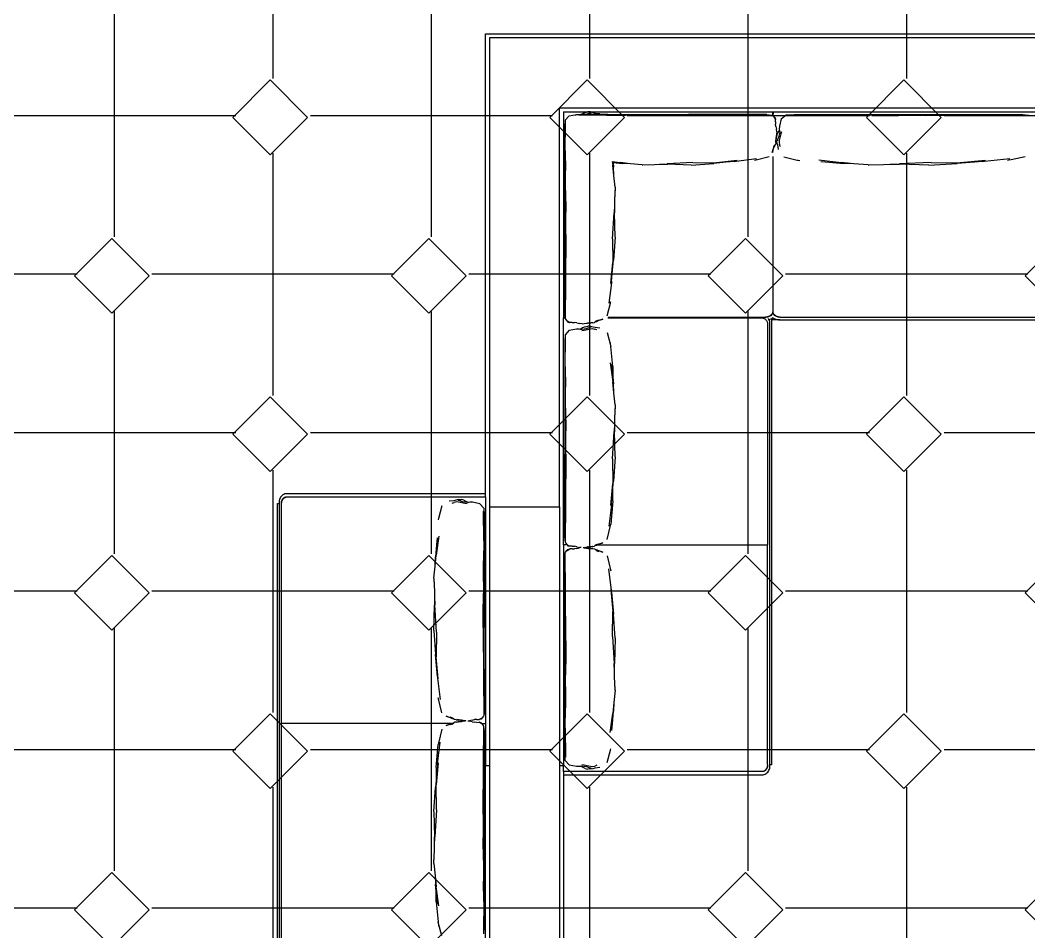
# Model space of a CAD drawing. Header units: millimetres. Extents: x -4865574 to 353735, y -2734656 to 279194.
# Drawn here: x -4831443 to -4827562, y -2671967 to -2668460 of the extents above; entities that cross this region are included whole.
import ezdxf

# ---------------------------------------------------------------- set-up
doc = ezdxf.new("R2010")
doc.units = ezdxf.units.MM
doc.layers.add('+AT9-Hardscape', color=1, linetype='Continuous')
doc.layers.add('+AT9-Hatch', color=8, linetype='Continuous')

# ---------------------------------------------------------------- blocks, each defined once
blk = doc.blocks.new('LOUNG2')
at = {"layer": '+AT9-Hardscape'}
for p, q in [((-150, 1819.4), (4017.5, 1819.4)), ((-150, 50.7), (-150, 1819.4)), ((3997.5, 1804.4), (-135, 1804.4)), ((-135, 1804.4), (-135, 0)), ((135, 1534.3), (3997.5, 1534.3)), ((135, 0), (135, 1534.3)), ((150, 1519.3), (244.3, 1519.3)), ((150, 1519.3), (150, 728.9)), ((234, 1517.1), (223.5, 1512.4)), ((234, 1517.1), (244.3, 1519.3)), ((239, 1510.6), (249, 1513.8)), ((254.6, 1518.9), (244.3, 1519.3)), ((244.3, 1519.3), (953.5, 1519.3)), ((249, 1513.8), (257, 1516.2)), ((254.6, 1518.9), (264.7, 1516.9)), ((264.7, 1516.9), (271.9, 1515)), ((271.9, 1515), (289.5, 1512.6)), ((953.9, 1518.3), (953.5, 1519.3)), ((953.5, 1519.3), (954.4, 1519.3)), ((953.9, 1518.3), (954.7, 1515.4)), ((954.4, 1519.3), (954.8, 1518.1)), ((954.4, 1519.3), (956.8, 1519.3)), ((954.7, 1515.4), (955, 1512.4)), ((954.8, 1518.1), (955, 1515.5)), ((955, 1515.5), (955, 1512.4)), ((956.2, 1515.5), (956.5, 1518.1)), ((956.2, 1512.4), (956.2, 1515.5)), ((956.5, 1515.4), (956.2, 1512.4)), ((956.5, 1518.1), (956.8, 1519.3)), ((956.5, 1515.4), (957.3, 1518.3)), ((956.8, 1519.3), (957.8, 1519.3)), ((957.3, 1518.3), (957.8, 1519.3)), ((957.8, 1519.3), (1975.6, 1519.3)), ((156.4, 1487.4), (154.6, 1462.3)), ((171.4, 1503.8), (156.4, 1487.4)), ((157.1, 1368.9), (157.5, 1476.2)), ((171.4, 1503.8), (200.2, 1509.1)), ((195, 1504.8), (198, 1507.6)), ((198, 1507.6), (213.6, 1508.7)), ((200.2, 1509.1), (210.6, 1509.2)), ((314.9, 1506.9), (209.1, 1506.5)), ((210.6, 1509.2), (213.6, 1508.7)), ((213.6, 1508.7), (216.6, 1509)), ((223.5, 1512.4), (216.6, 1509)), ((216.6, 1509), (222.8, 1509.4)), ((231.4, 1509.4), (222.8, 1509.4)), ((231.4, 1509.4), (239, 1510.6)), ((255.2, 1509.4), (231.4, 1509.4)), ((255.2, 1509.4), (260.6, 1510)), ((265.3, 1509.3), (255.2, 1509.4)), ((260.6, 1510), (265.3, 1509.3)), ((320.7, 1509.2), (265.3, 1509.3)), ((314.9, 1506.9), (388.8, 1506.6)), ((320.7, 1509.2), (631.5, 1508.8)), ((464.5, 1505.9), (388.8, 1506.6)), ((464.5, 1505.9), (546.6, 1505.5)), ((631.5, 1505.4), (546.6, 1505.5)), ((933, 1509.5), (631.5, 1508.8)), ((631.5, 1505.4), (812, 1506.8)), ((812, 1506.8), (950.6, 1507)), ((933, 1509.5), (950.6, 1507)), ((950.6, 1507), (953.4, 1506.2)), ((953.4, 1506.2), (955, 1504.8)), ((955, 1504.8), (955, 1512.4)), ((955, 1504.8), (955.6, 1504.3)), ((955.6, 1504.3), (956.2, 1503.8)), ((956.2, 1503.8), (956.2, 1512.4)), ((956.2, 1503.8), (959.3, 1501.3)), ((959.3, 1501.3), (959.9, 1500.3)), ((959.9, 1500.3), (963.9, 1496.7)), ((959.9, 1500.3), (965.7, 1490.1)), ((963.9, 1496.7), (965.7, 1490.1)), ((965.3, 1481.1), (965.7, 1490.1)), ((965.3, 1481.1), (965.5, 1472.1)), ((987, 1492.6), (980.7, 1463.8)), ((987, 1492.6), (1007.1, 1507.6)), ((1007.1, 1507.6), (1037.8, 1509.4)), ((1151.8, 1506.9), (1020.8, 1506.5)), ((1037.8, 1509.4), (1543.7, 1508.8)), ((1151.8, 1506.9), (1243.3, 1506.6)), ((1337, 1505.9), (1243.3, 1506.6)), ((1337, 1505.9), (1438.6, 1505.5)), ((1543.8, 1505.4), (1438.6, 1505.5)), ((1543.7, 1508.8), (1917, 1509.5)), ((1543.8, 1505.4), (1767.2, 1506.8)), ((1767.2, 1506.8), (1938.8, 1507)), ((1917, 1509.5), (1938.8, 1507)), ((1938.8, 1507), (1942.2, 1506.2)), ((154.6, 1462.3), (155.2, 1048)), ((967.3, 1462.5), (965.5, 1472.1)), ((967.3, 1462.5), (969.8, 1452.4)), ((970.8, 1442.7), (969.8, 1452.4)), ((970.8, 1442.7), (970, 1433.7)), ((970.9, 1430), (976.6, 1440.5)), ((976.6, 1440.5), (981.2, 1448.1)), ((982.3, 1443.1), (978.8, 1425)), ((980.7, 1463.8), (980.5, 1453.4)), ((980.5, 1453.4), (981.4, 1448.3)), ((981.4, 1448.3), (981.2, 1448.1)), ((981.4, 1448.3), (982.3, 1443.1)), ((988.3, 1443.2), (986.7, 1434.9)), ((967.3, 1418.5), (965.4, 1404.2)), ((966.5, 1401.6), (965.8, 1394.4)), ((966.5, 1401.6), (967.4, 1409.2)), ((970, 1433.7), (967.3, 1418.5)), ((968.5, 1425.9), (967.3, 1418.5)), ((968, 1417.8), (967.4, 1409.2)), ((968, 1417.8), (967.8, 1421.3)), ((970.9, 1430), (968.2, 1419.7)), ((968.7, 1409.4), (968.2, 1419.7)), ((968.7, 1409.4), (971.1, 1399.3)), ((971.1, 1399.3), (973.5, 1392.1)), ((974.8, 1415), (972, 1407)), ((978.8, 1425), (974.8, 1415)), ((980.4, 1409.4), (979.5, 1403.4)), ((979.5, 1403.4), (981.3, 1393.2)), ((986.7, 1434.9), (980.4, 1409.4)), ((157.1, 1368.9), (157.4, 1294)), ((953.5, 1363.2), (955.7, 1370.7)), ((955.7, 1370.7), (953.7, 1362.8)), ((955.7, 1370.7), (958.1, 1378.3)), ((958.9, 1386.2), (956.3, 1378.4)), ((958.1, 1378.3), (961.7, 1386.1)), ((958.9, 1386.2), (963.4, 1391.5)), ((963.4, 1391.5), (961.7, 1386.1)), ((963.4, 1391.5), (965.8, 1394.4)), ((973.5, 1392.1), (976.4, 1374.5)), ((984.9, 1385.3), (981.3, 1393.2)), ((337.6, 1329), (337.6, 1328.8)), ((337.6, 1328.8), (368.3, 1324.3)), ((337.6, 1328.8), (337.7, 1328.1)), ((337.7, 1328.1), (339.7, 1314.8)), ((341, 1324.8), (342.9, 1306.5)), ((341, 1324.8), (376.5, 1321.1)), ((408.4, 1320.1), (368.3, 1324.3)), ((408.4, 1320.1), (376.5, 1321.1)), ((452.8, 1315.4), (408.4, 1320.1)), ((648.1, 1324.9), (549.6, 1319.2)), ((641.7, 1314.6), (729.1, 1321)), ((648.1, 1324.9), (738.3, 1323.7)), ((775, 1325.6), (729.1, 1321)), ((817.7, 1332), (738.3, 1323.7)), ((808.5, 1329), (775, 1325.6)), ((808.5, 1329), (814.8, 1329.5)), ((814.8, 1329.5), (892.9, 1340)), ((890.2, 1333), (885.4, 1332.2)), ((890.9, 1333.2), (890.2, 1333)), ((941, 1346.4), (890.9, 1333.2)), ((955, 1347), (955, 751.8)), ((956.2, 751.8), (956.2, 1347.8)), ((997.3, 1346.2), (1049.3, 1333.9)), ((1049.3, 1333.9), (1053.1, 1333)), ((1053.1, 1333), (1059.2, 1332)), ((1132.6, 1334.5), (1217.9, 1324.3)), ((1140.8, 1328.4), (1171.7, 1325.8)), ((1171.7, 1325.8), (1228.1, 1321.1)), ((1267.5, 1320.1), (1217.9, 1324.3)), ((1267.5, 1320.1), (1228.1, 1321.1)), ((1322.5, 1315.4), (1267.5, 1320.1)), ((1564.3, 1324.9), (1442.3, 1319.2)), ((1556.3, 1314.6), (1664.5, 1321)), ((1564.3, 1324.9), (1676, 1323.7)), ((1731.2, 1326.4), (1664.5, 1321)), ((1774.3, 1332), (1676, 1323.7)), ((1762.9, 1329), (1731.2, 1326.4)), ((1762.9, 1329), (1770.6, 1329.5)), ((1770.6, 1329.5), (1867.3, 1340)), ((1864.1, 1333), (1859, 1332.3)), ((1872.9, 1334.9), (1864.1, 1333)), ((1926.9, 1346.4), (1872.9, 1334.9)), ((158.1, 1217.3), (157.4, 1294)), ((343.9, 1274.2), (339.7, 1314.8)), ((343.9, 1274.2), (342.9, 1306.5)), ((452.8, 1315.4), (500.8, 1317.3)), ((452.8, 1315.4), (455.4, 1315.1)), ((455.4, 1315.1), (500.8, 1317.3)), ((500.8, 1317.3), (520, 1318.1)), ((520, 1318.1), (549.6, 1319.2)), ((520, 1318.1), (549.8, 1317.9)), ((641.7, 1314.6), (549.8, 1317.9)), ((1322.5, 1315.4), (1381.9, 1317.3)), ((1322.5, 1315.4), (1325.7, 1315.1)), ((1325.7, 1315.1), (1381.9, 1317.3)), ((1381.9, 1317.3), (1405.6, 1318.1)), ((1405.6, 1318.1), (1442.3, 1319.2)), ((1405.6, 1318.1), (1442.6, 1317.9)), ((1556.3, 1314.6), (1442.6, 1317.9)), ((348.6, 1229.2), (343.9, 1274.2)), ((158.1, 1217.3), (158.5, 1134.1)), ((348.6, 1229.2), (346.7, 1180.5)), ((348.9, 1226.5), (346.7, 1180.5)), ((348.6, 1229.2), (348.9, 1226.5)), ((346.7, 1180.5), (345.9, 1161.1)), ((158.6, 1048), (158.5, 1134.1)), ((339.1, 1031.2), (344.7, 1131.1)), ((345.9, 1161.1), (344.7, 1131.1)), ((345.9, 1161.1), (346.1, 1130.8)), ((349.4, 1037.7), (346.1, 1130.8)), ((154.5, 742.4), (155.2, 1048)), ((158.6, 1048), (157.2, 865)), ((339.1, 1031.2), (340.3, 939.7)), ((349.4, 1037.7), (343, 949.1)), ((332, 859.2), (340.3, 939.7)), ((337.9, 898.2), (343, 949.1)), ((335, 868.6), (337.9, 898.2)), ((157.2, 865), (157, 724.5)), ((334.5, 862.2), (324, 783.1)), ((335, 868.6), (334.5, 862.2)), ((317.6, 734.3), (330.5, 784)), ((330.5, 784), (331, 785.7)), ((331, 785.7), (331.8, 790.4)), ((154.5, 742.4), (156.4, 728.9)), ((948.4, 737.9), (946.4, 736.2)), ((950.7, 740.4), (948.4, 737.9)), ((951.4, 738.9), (949.4, 736.7)), ((952.6, 743.1), (950.7, 740.4)), ((953, 741.2), (951.4, 738.9)), ((953.9, 745.9), (952.6, 743.1)), ((954.1, 743.6), (953, 741.2)), ((954.7, 748.8), (953.9, 745.9)), ((954.8, 746.2), (954.1, 743.6)), ((955, 751.8), (954.7, 748.8)), ((955, 748.8), (954.8, 746.2)), ((955, 751.8), (955, 748.8)), ((956.5, 748.8), (956.2, 751.8)), ((956.2, 748.8), (956.2, 751.8)), ((956.5, 746.2), (956.2, 748.8)), ((957.3, 745.9), (956.5, 748.8)), ((957.2, 743.6), (956.5, 746.2)), ((958.3, 741.2), (957.2, 743.6)), ((958.7, 743.1), (957.3, 745.9)), ((959.9, 738.9), (958.3, 741.2)), ((960.5, 740.4), (958.7, 743.1)), ((961.8, 736.7), (959.9, 738.9)), ((962.9, 737.9), (960.5, 740.4)), ((965.2, 736), (962.9, 737.9)), ((150, 728.9), (156.4, 728.9)), ((150, 728.9), (150, 726.5)), ((150, 726.5), (156.7, 726.5)), ((150, -146.1), (150, 726.5)), ((156.4, 728.9), (156.7, 726.5)), ((156.7, 726.5), (157, 724.5)), ((157, 724.5), (157.8, 721.7)), ((157.8, 721.7), (162.7, 715.7)), ((162.7, 715.7), (163.7, 715.1)), ((163.7, 715.1), (167.3, 711)), ((163.7, 715.1), (173.9, 709.2)), ((167.3, 711), (173.9, 709.2)), ((182.9, 709.7), (173.9, 709.2)), ((182.9, 709.7), (191.9, 709.4)), ((201.5, 707.6), (191.9, 709.4)), ((201.5, 707.6), (211.6, 705.1)), ((221.3, 704), (211.6, 705.1)), ((221.3, 704), (230.2, 704.9)), ((230.2, 704.9), (242.7, 707)), ((238.1, 706.3), (245.5, 707.6)), ((242.7, 707), (245.5, 707.6)), ((246.2, 706.9), (242.7, 707)), ((245.5, 707.6), (259.8, 709.5)), ((246.2, 706.9), (254.8, 707.5)), ((262.4, 708.4), (254.8, 707.5)), ((262.4, 708.4), (269.6, 709.2)), ((272.5, 711.6), (269.6, 709.2)), ((277.8, 716.2), (272.5, 711.6)), ((272.5, 711.6), (277.8, 713.3)), ((277.8, 716.2), (285.6, 718.8)), ((285.7, 717), (277.8, 713.3)), ((293.3, 719.3), (285.7, 717)), ((300.8, 721.6), (293.3, 719.3)), ((293.3, 719.3), (301.2, 721.4)), ((320.2, 726.5), (915.2, 726.5)), ((923, 728.9), (321.5, 728.9)), ((915.2, 726.5), (917.8, 726.3)), ((917.8, 726.3), (920.4, 725.7)), ((920.4, 725.7), (922.8, 724.7)), ((922.8, 724.7), (925.1, 723.4)), ((923, 728.9), (927.1, 729.1)), ((928, 728.9), (923, 728.9)), ((925.1, 723.4), (927.3, 721.7)), ((931.3, 729.7), (927.1, 729.1)), ((927.3, 721.7), (929.2, 719.7)), ((931.6, 729.1), (928, 728.9)), ((929.2, 719.7), (931, 717.4)), ((931, 717.4), (932.4, 714.9)), ((933.8, 730.3), (931.3, 729.7)), ((934.5, 729.5), (931.6, 729.1)), ((932.4, 714.9), (933.5, 712.2)), ((933.5, 712.2), (934.4, 709.4)), ((935.2, 730.7), (933.8, 730.3)), ((934.5, 729.5), (933.8, 730.3)), ((934.4, 709.4), (934.9, 706.4)), ((935, 729.6), (934.5, 729.5)), ((934.9, 706.4), (935.1, 703.4)), ((938.4, 730.5), (935, 729.6)), ((935.1, 703.4), (935.1, -146.1)), ((939, 732), (935.2, 730.7)), ((941.5, 731.6), (938.4, 730.5)), ((939.4, 722.9), (938.4, 724.7)), ((942.5, 733.6), (939, 732)), ((940.5, 721), (940.1, 721.7)), ((940.4, 720.9), (940.5, 720.9)), ((940.6, 720.9), (940.5, 721)), ((940.6, 720.9), (943.8, 721.7)), ((942.3, 716.9), (940.6, 720.9)), ((944.5, 733), (941.5, 731.6)), ((943.6, 712.5), (942.3, 716.9)), ((945.6, 735.6), (942.5, 733.6)), ((944.3, 708), (943.6, 712.5)), ((943.8, 721.7), (948.6, 723.5)), ((944.6, 703.8), (944.3, 708)), ((947.1, 734.7), (944.5, 733)), ((944.6, -992.6), (944.6, 703.8)), ((946.1, 736), (945.6, 735.6)), ((946.4, 736.2), (946.1, 736)), ((946.4, 736.2), (947.3, 734.9)), ((947.3, 734.9), (947.1, 734.7)), ((949.4, 736.7), (947.3, 734.9)), ((948.6, 723.5), (953.1, 725.7)), ((950, 719.4), (950, -992.6)), ((982.8, 719.4), (950, 719.4)), ((953.1, 725.7), (955.6, 727.3)), ((953.4, 728.9), (954.1, 728.3)), ((954.1, 728.3), (954.7, 727.9)), ((955.4, 727.4), (955.6, 727.3)), ((955.6, 727.3), (955.8, 727.4)), ((955.6, 727.3), (958.2, 725.7)), ((958.2, 725.7), (962.6, 723.5)), ((964.1, 734.7), (961.8, 736.7)), ((962.6, 723.5), (967.5, 721.7)), ((966.8, 733), (964.1, 734.7)), ((965.6, 735.6), (965.2, 736)), ((968.8, 733.6), (965.6, 735.6)), ((969.7, 731.6), (966.8, 733)), ((967.5, 721.7), (972.6, 720.4)), ((972.3, 732), (968.8, 733.6)), ((972.9, 730.5), (969.7, 731.6)), ((976, 730.7), (972.3, 732)), ((972.6, 720.4), (977.8, 719.7)), ((976.2, 729.6), (972.9, 730.5)), ((980, 729.7), (976, 730.7)), ((979.7, 729.1), (976.2, 729.6)), ((977.8, 719.7), (982.8, 719.4)), ((983.2, 728.9), (979.7, 729.1)), ((984.1, 729.1), (980, 729.7)), ((982.8, 719.4), (2003.4, 719.4)), ((988.3, 728.9), (983.2, 728.9)), ((988.3, 728.9), (984.1, 729.1)), ((1975.6, 728.9), (988.3, 728.9)), ((156.4, 661.9), (154.6, 635.6)), ((171.4, 679.1), (156.4, 661.9)), ((171.4, 679.1), (200.2, 684.5)), ((200.2, 684.5), (210.6, 684.6)), ((210.6, 684.6), (215.6, 683.9)), ((215.6, 683.9), (215.9, 684)), ((215.6, 683.9), (220.9, 683.1)), ((223.5, 688), (215.9, 684)), ((220.8, 678), (229.1, 679.4)), ((220.9, 683.1), (239, 686.1)), ((234, 692.9), (223.5, 688)), ((229.1, 679.4), (254.5, 684.7)), ((234, 692.9), (244.3, 695.2)), ((239, 686.1), (249, 689.5)), ((254.6, 694.8), (244.3, 695.2)), ((249, 689.5), (257, 692)), ((254.5, 684.7), (260.6, 685.5)), ((254.6, 694.8), (264.7, 692.7)), ((260.6, 685.5), (270.8, 683.9)), ((264.7, 692.7), (271.9, 690.7)), ((278.7, 680.9), (270.8, 683.9)), ((271.9, 690.7), (289.5, 688.2)), ((317.8, 670.3), (331, 622.5)), ((154.6, 635.6), (155.2, 202.6)), ((157.1, 538), (157.5, 650.2)), ((331, 622.5), (332.1, 616.5)), ((332.1, 616.5), (331.2, 632.8)), ((339.9, 539.5), (332.1, 616.5)), ((329.5, 554.5), (339.7, 481.4)), ((335.6, 547.5), (340.4, 498.2)), ((157.1, 538), (157.4, 459.8)), ((339.9, 539.5), (340.4, 498.2)), ((343.9, 439), (339.7, 481.4)), ((340.4, 498.2), (342.9, 472.7)), ((343.9, 439), (342.9, 472.7)), ((158.1, 379.5), (157.4, 459.8)), ((348.6, 391.9), (343.9, 439)), ((348.6, 391.9), (346.7, 341.1)), ((348.9, 389.2), (346.7, 341.1)), ((348.6, 391.9), (348.9, 389.2)), ((158.1, 379.5), (158.5, 292.6)), ((345.9, 320.8), (344.7, 289.4)), ((346.7, 341.1), (345.9, 320.8)), ((345.9, 320.8), (346.1, 289.1)), ((158.6, 202.5), (158.5, 292.6)), ((339.1, 185), (344.7, 289.4)), ((349.4, 191.8), (346.1, 289.1)), ((154.5, -116.9), (155.2, 202.6)), ((158.6, 202.5), (157.2, 11.3)), ((339.1, 185), (340.3, 89.4)), ((349.4, 191.8), (343, 99.2)), ((332, 5.2), (340.3, 89.4)), ((340.5, 72.9), (343, 99.2)), ((-935.7, 40.4), (-938.3, 36.9)), ((-932.8, 43.4), (-935.7, 40.4)), ((-929.5, 46), (-932.8, 43.4)), ((-925.9, 48), (-929.5, 46)), ((-922.2, 49.5), (-925.9, 48)), ((-918.3, 50.4), (-922.2, 49.5)), ((-914.7, 50.7), (-918.3, 50.4)), ((-150, 50.7), (-914.7, 50.7)), ((-150, 38.6), (-150, 50.7)), ((335, 15), (340.5, 72.9)), ((340, 22.7), (340.5, 72.9)), ((-950, -1699.4), (-950, 12.6)), ((-950, 12.6), (-944.6, 12.6)), ((-944.3, 20.1), (-944.6, 15.9)), ((-944.6, 15.9), (-944.6, 12.6)), ((-944.6, 12.6), (-944.6, -1683.8)), ((-944.6, 12.6), (-944.4, 12.6)), ((-943.6, 24.6), (-944.3, 20.1)), ((-942.3, 29), (-943.6, 24.6)), ((-940.5, 33.1), (-942.3, 29)), ((-938.3, 36.9), (-940.5, 33.1)), ((-935.1, 15.5), (-934.9, 18.5)), ((-935.1, 11.2), (-935.1, 15.5)), ((-935.1, 11.2), (-934.9, 14.7)), ((-935.1, -833.9), (-935.1, 11.2)), ((-934.9, 18.5), (-934.4, 21.5)), ((-934.9, 14.7), (-934.3, 18.3)), ((-934.4, 21.5), (-933.5, 24.3)), ((-934.3, 18.3), (-933.3, 21.7)), ((-933.5, 24.3), (-932.4, 27)), ((-933.3, 21.7), (-932, 24.9)), ((-932.4, 27), (-931, 29.6)), ((-932, 24.9), (-930.3, 27.9)), ((-931, 29.6), (-929.2, 31.8)), ((-930.3, 27.9), (-928.4, 30.6)), ((-929.2, 31.8), (-927.3, 33.8)), ((-928.4, 30.6), (-928, 30.9)), ((-928, 30.9), (-926.1, 32.9)), ((-927.3, 33.8), (-925.1, 35.5)), ((-926.1, 32.9), (-923.6, 34.9)), ((-925.1, 35.5), (-922.8, 36.8)), ((-923.6, 34.9), (-920.9, 36.5)), ((-922.8, 36.8), (-920.4, 37.8)), ((-920.9, 36.5), (-918.1, 37.7)), ((-920.4, 37.8), (-917.8, 38.4)), ((-918.1, 37.7), (-915.1, 38.4)), ((-917.8, 38.4), (-915.2, 38.6)), ((-915.2, 38.6), (-912.2, 38.6)), ((-915.1, 38.4), (-912.2, 38.6)), ((-912.2, 38.6), (-151.6, 38.6)), ((-317.8, 3.5), (-331, -44.4)), ((-271.9, 23.8), (-289.5, 21.3)), ((-278.7, 14.1), (-270.8, 17.1)), ((-264.7, 25.8), (-271.9, 23.8)), ((-260.6, 18.7), (-270.8, 17.1)), ((-254.6, 27.9), (-264.7, 25.8)), ((-254.5, 17.9), (-260.6, 18.7)), ((-249, 22.7), (-257, 25.1)), ((-254.6, 27.9), (-244.3, 28.4)), ((-229.1, 12.5), (-254.5, 17.9)), ((-239, 19.3), (-249, 22.7)), ((-234, 26), (-244.3, 28.4)), ((-220.9, 16.3), (-239, 19.3)), ((-234, 26), (-223.5, 21.1)), ((-220.8, 11.2), (-229.1, 12.5)), ((-223.5, 21.1), (-215.9, 17.2)), ((-215.6, 17), (-220.9, 16.3)), ((-215.6, 17), (-215.9, 17.2)), ((-210.6, 17.8), (-215.6, 17)), ((-200.2, 17.7), (-210.6, 17.8)), ((-171.4, 12.2), (-200.2, 17.7)), ((-171.4, 12.2), (-156.4, -4.9)), ((-150, 38.5), (-151.6, 38.6)), ((-151.6, 38.6), (-150, 38.6)), ((-150, 38.6), (-150, 38.5)), ((-150, 38.5), (-150, -833.9)), ((-135, 0), (135, 0)), ((-135, 0), (-135, -995)), ((157.2, 11.3), (157, -135.6)), ((334.5, 8.4), (324, -74.4)), ((340, 22.7), (331.9, -66.3)), ((335, 15), (334.5, 8.4)), ((-157.1, -128.8), (-157.5, -16.7)), ((-156.4, -4.9), (-154.6, -31.2)), ((-154.6, -31.2), (-155.2, -464.3)), ((135, 0), (135, -995)), ((-331, -44.4), (-332, -49.5)), ((317.6, -125.4), (331, -71.6)), ((331, -71.6), (331.9, -66.3)), ((331.3, -73.5), (331.9, -66.3)), ((-329.5, -112.3), (-339.7, -185.4)), ((-338.2, -145.8), (-342.9, -194.1)), ((-335.6, -119.4), (-338.2, -145.8)), ((-157.1, -128.8), (-157.4, -207.1)), ((164.2, -146.1), (150, -146.1)), ((150, -146.1), (150, -995)), ((154.5, -116.9), (157, -135.6)), ((157, -135.6), (157.8, -138.5)), ((157.8, -138.5), (162.7, -144.8)), ((162.7, -144.8), (163.7, -145.5)), ((163.7, -145.5), (173.9, -151.6)), ((163.7, -145.5), (164.2, -146.1)), ((164.2, -146.1), (167.3, -149.7)), ((167.3, -149.7), (173.9, -151.6)), ((182.9, -151.1), (173.9, -151.6)), ((182.9, -151.1), (191.9, -151.4)), ((201.5, -153.2), (191.9, -151.4)), ((201.5, -153.2), (211.6, -155.9)), ((230.2, -156.1), (242.7, -153.8)), ((238.1, -154.6), (245.5, -153.3)), ((242.7, -153.8), (245.5, -153.3)), ((246.2, -154), (242.7, -153.8)), ((245.5, -153.3), (259.8, -151.3)), ((246.2, -154), (254.8, -153.3)), ((262.4, -152.4), (254.8, -153.3)), ((262.4, -152.4), (269.6, -151.6)), ((272.5, -149.1), (269.6, -151.6)), ((277.8, -144.3), (272.5, -149.1)), ((272.5, -149.1), (277.8, -147.3)), ((277.8, -144.3), (285.6, -141.6)), ((280.4, -146.1), (277.8, -147.3)), ((285.7, -143.5), (280.4, -146.1)), ((280.4, -146.1), (935.1, -146.1)), ((293.3, -141), (285.7, -143.5)), ((300.8, -138.6), (293.3, -141)), ((293.3, -141), (301.2, -138.8)), ((935.1, -991.2), (935.1, -146.1)), ((-343.9, -227.9), (-339.7, -185.4)), ((154.5, -196.2), (157, -177.5)), ((157, -177.5), (157.8, -174.6)), ((157.2, -324.4), (157, -177.5)), ((157.8, -174.6), (162.7, -168.3)), ((162.7, -168.3), (163.7, -167.7)), ((163.7, -167.7), (173.9, -161.5)), ((163.7, -167.7), (167.3, -163.5)), ((167.3, -163.5), (173.9, -161.5)), ((182.9, -162), (173.9, -161.5)), ((182.9, -162), (191.9, -161.8)), ((201.5, -159.9), (191.9, -161.8)), ((201.5, -159.9), (211.6, -157.3)), ((217.7, -156.6), (211.6, -155.9)), ((217.7, -156.6), (211.6, -157.3)), ((225.4, -156.6), (230.2, -156.1)), ((225.4, -156.6), (230.2, -157.1)), ((230.2, -157.1), (242.7, -159.3)), ((238.1, -158.6), (245.5, -159.9)), ((246.2, -159.2), (242.7, -159.3)), ((242.7, -159.3), (245.5, -159.9)), ((245.5, -159.9), (259.8, -161.9)), ((246.2, -159.2), (254.8, -159.8)), ((262.4, -160.7), (254.8, -159.8)), ((262.4, -160.7), (269.6, -161.5)), ((272.5, -164.1), (269.6, -161.5)), ((272.5, -164.1), (277.8, -165.9)), ((277.8, -168.8), (272.5, -164.1)), ((285.7, -169.7), (277.8, -165.9)), ((277.8, -168.8), (285.6, -171.6)), ((293.3, -172.1), (285.7, -169.7)), ((293.3, -172.1), (301.2, -174.3)), ((300.8, -174.6), (293.3, -172.1)), ((317.6, -187.8), (331, -241.6)), ((-348.6, -274.9), (-343.9, -227.9)), ((-343.9, -227.9), (-342.9, -194.1)), ((-158.1, -287.3), (-157.4, -207.1)), ((154.5, -196.2), (155.2, -515.7)), ((334.5, -321.5), (324, -238.8)), ((331, -241.6), (331.7, -245.9)), ((-348.6, -274.9), (-348.9, -277.7)), ((-348.9, -277.7), (-346.7, -325.8)), ((-348.6, -274.9), (-346.7, -325.8)), ((-158.1, -287.3), (-158.5, -374.3)), ((-346.7, -325.8), (-345.9, -346.1)), ((-345.9, -346.1), (-346.1, -377.7)), ((-345.9, -346.1), (-344.7, -377.4)), ((158.6, -515.7), (157.2, -324.4)), ((332, -318.4), (340.3, -402.5)), ((335, -328.1), (334.5, -321.5)), ((335, -328.1), (343, -412.3)), ((-349.4, -475.1), (-346.1, -377.7)), ((-339.1, -481.9), (-344.7, -377.4)), ((-158.6, -464.3), (-158.5, -374.3)), ((339.1, -498.1), (340.3, -402.5)), ((349.4, -504.9), (343, -412.3)), ((-158.6, -464.3), (-157.2, -655.6)), ((-154.5, -783.8), (-155.2, -464.3)), ((-349.4, -475.1), (-343, -567.7)), ((-339.1, -481.9), (-340.3, -577.5)), ((339.1, -498.1), (344.7, -602.6)), ((154.6, -948.8), (155.2, -515.7)), ((158.6, -515.7), (158.5, -605.7)), ((349.4, -504.9), (346.1, -602.3)), ((-335, -651.9), (-343, -567.7)), ((-332, -661.6), (-340.3, -577.5)), ((158.1, -692.7), (158.5, -605.7)), ((345.9, -633.9), (344.7, -602.6)), ((345.9, -633.9), (346.1, -602.3)), ((-335, -651.9), (-334.5, -658.5)), ((-334.5, -658.5), (-324, -741.2)), ((-157.2, -655.6), (-157, -802.5)), ((346.7, -654.2), (345.9, -633.9)), ((348.9, -702.3), (346.7, -654.2)), ((348.6, -705.1), (346.7, -654.2)), ((158.1, -692.7), (157.4, -772.9)), ((-331, -738.4), (-331.7, -734.1)), ((348.6, -705.1), (343.9, -752.1)), ((348.6, -705.1), (348.9, -702.3)), ((-317.6, -792.2), (-331, -738.4)), ((157.1, -851.2), (157.4, -772.9)), ((343.9, -752.1), (339.7, -794.6)), ((343.9, -752.1), (342.9, -785.9)), ((-293.3, -807.9), (-301.2, -805.7)), ((-300.8, -805.4), (-293.3, -807.9)), ((-293.3, -807.9), (-285.7, -810.3)), ((-285.7, -810.3), (-277.8, -814.1)), ((-277.8, -811.2), (-285.6, -808.4)), ((-277.8, -811.2), (-272.5, -815.9)), ((-272.5, -815.9), (-277.8, -814.1)), ((-163.7, -812.3), (-173.9, -818.5)), ((-163.7, -812.3), (-167.3, -816.5)), ((-162.7, -811.7), (-163.7, -812.3)), ((-157.8, -805.4), (-162.7, -811.7)), ((-157, -802.5), (-157.8, -805.4)), ((-154.5, -783.8), (-157, -802.5)), ((329.5, -867.7), (339.7, -794.6)), ((338.2, -834.2), (342.9, -785.9)), ((-935.1, -1683.4), (-935.1, -833.9)), ((-280.4, -833.9), (-935.1, -833.9)), ((-293.3, -839), (-301.2, -841.2)), ((-300.8, -841.4), (-293.3, -839)), ((-293.3, -839), (-285.7, -836.5)), ((-285.7, -836.5), (-280.4, -833.9)), ((-277.8, -835.7), (-285.6, -838.4)), ((-280.4, -833.9), (-277.8, -832.7)), ((-272.5, -830.9), (-277.8, -832.7)), ((-277.8, -835.7), (-272.5, -830.9)), ((-272.5, -815.9), (-269.6, -818.5)), ((-272.5, -830.9), (-269.6, -828.4)), ((-262.4, -819.3), (-269.6, -818.5)), ((-262.4, -827.6), (-269.6, -828.4)), ((-262.4, -819.3), (-254.8, -820.2)), ((-262.4, -827.6), (-254.8, -826.7)), ((-245.5, -820.1), (-259.8, -818.1)), ((-245.5, -826.7), (-259.8, -828.7)), ((-246.2, -820.8), (-254.8, -820.2)), ((-246.2, -826), (-254.8, -826.7)), ((-246.2, -820.8), (-242.7, -820.7)), ((-246.2, -826), (-242.7, -826.2)), ((-238.1, -821.4), (-245.5, -820.1)), ((-242.7, -820.7), (-245.5, -820.1)), ((-238.1, -825.4), (-245.5, -826.7)), ((-242.7, -826.2), (-245.5, -826.7)), ((-230.2, -822.9), (-242.7, -820.7)), ((-230.2, -823.9), (-242.7, -826.2)), ((-225.4, -823.4), (-230.2, -822.9)), ((-225.4, -823.4), (-230.2, -823.9)), ((-217.7, -823.4), (-211.6, -822.7)), ((-217.7, -823.4), (-211.6, -824.1)), ((-201.5, -820.1), (-211.6, -822.7)), ((-201.5, -826.8), (-211.6, -824.1)), ((-201.5, -820.1), (-191.9, -818.2)), ((-201.5, -826.8), (-191.9, -828.6)), ((-182.9, -818), (-191.9, -818.2)), ((-182.9, -828.9), (-191.9, -828.6)), ((-182.9, -818), (-173.9, -818.5)), ((-182.9, -828.9), (-173.9, -828.4)), ((-167.3, -816.5), (-173.9, -818.5)), ((-167.3, -830.3), (-173.9, -828.4)), ((-163.7, -834.5), (-173.9, -828.4)), ((-164.2, -833.9), (-167.3, -830.3)), ((-164.2, -833.9), (-150, -833.9)), ((-163.7, -834.5), (-164.2, -833.9)), ((-162.7, -835.2), (-163.7, -834.5)), ((-157.8, -841.5), (-162.7, -835.2)), ((-157, -844.4), (-157.8, -841.5)), ((-157.2, -991.3), (-157, -844.4)), ((-154.5, -863.1), (-157, -844.4)), ((-150, -833.9), (-150, -995)), ((157.1, -851.2), (157.5, -963.3)), ((335.6, -860.6), (338.2, -834.2)), ((-317.6, -854.6), (-331, -908.4)), ((-154.5, -863.1), (-155.2, -1182.6)), ((-340, -1002.7), (-331.9, -913.7)), ((-334.5, -988.4), (-324, -905.6)), ((-331.3, -906.5), (-331.9, -913.7)), ((-331, -908.4), (-331.9, -913.7)), ((331, -935.6), (332, -930.5)), ((156.4, -975.1), (154.6, -948.8)), ((317.8, -983.5), (331, -935.6)), ((-335, -995), (-340.5, -1052.9)), ((-340, -1002.7), (-340.5, -1052.9)), ((-332, -985.2), (-340.3, -1069.4)), ((-335, -995), (-334.5, -988.4)), ((-158.6, -1182.5), (-157.2, -991.3)), ((-150, -995), (-135, -995)), ((-150, -1706.5), (-150, -995)), ((-135, -995), (-135, -2514.3)), ((135, -995), (150, -995)), ((135, -995), (135, -2784.4)), ((150, -1018.5), (150, -995)), ((171.4, -992.2), (156.4, -975.1)), ((171.4, -992.2), (200.2, -997.7)), ((200.2, -997.7), (210.6, -997.8)), ((210.6, -997.8), (215.6, -997)), ((215.6, -997), (220.9, -996.3)), ((215.6, -997), (215.9, -997.2)), ((223.5, -1001.1), (215.9, -997.2)), ((220.8, -991.2), (229.1, -992.5)), ((220.9, -996.3), (239, -999.3)), ((234, -1006), (223.5, -1001.1)), ((229.1, -992.5), (254.5, -997.9)), ((234, -1006), (244.3, -1008.4)), ((239, -999.3), (249, -1002.7)), ((254.6, -1007.9), (244.3, -1008.4)), ((249, -1002.7), (257, -1005.1)), ((254.5, -997.9), (260.6, -998.7)), ((254.6, -1007.9), (264.7, -1005.8)), ((260.6, -998.7), (270.8, -997.1)), ((264.7, -1005.8), (271.9, -1003.8)), ((278.7, -994.1), (270.8, -997.1)), ((271.9, -1003.8), (289.5, -1001.3)), ((930.3, -1007.9), (928.4, -1010.6)), ((932, -1004.9), (930.3, -1007.9)), ((932.4, -1007), (931, -1009.6)), ((933.3, -1001.7), (932, -1004.9)), ((933.5, -1004.3), (932.4, -1007)), ((934.3, -998.3), (933.3, -1001.7)), ((934.4, -1001.5), (933.5, -1004.3)), ((934.9, -994.7), (934.3, -998.3)), ((934.9, -998.5), (934.4, -1001.5)), ((935.1, -991.2), (934.9, -994.7)), ((935.1, -995.5), (934.9, -998.5)), ((935.1, -991.2), (935.1, -995.5)), ((940.5, -1013.1), (942.3, -1009)), ((942.3, -1009), (943.6, -1004.6)), ((943.6, -1004.6), (944.3, -1000.1)), ((944.3, -1000.1), (944.6, -995.9)), ((944.6, -992.6), (944.4, -992.6)), ((944.6, -995.9), (944.6, -992.6)), ((950, -992.6), (944.6, -992.6)), ((150, -1018.5), (151.6, -1018.6)), ((150, -1018.6), (150, -1018.5)), ((151.6, -1018.6), (150, -1018.6)), ((150, -1018.6), (150, -1030.7)), ((150, -1030.7), (914.7, -1030.7)), ((150, -1030.7), (150, -2799.4)), ((912.2, -1018.6), (151.6, -1018.6)), ((915.1, -1018.4), (912.2, -1018.6)), ((915.2, -1018.6), (912.2, -1018.6)), ((914.7, -1030.7), (918.3, -1030.4)), ((918.1, -1017.7), (915.1, -1018.4)), ((917.8, -1018.4), (915.2, -1018.6)), ((920.4, -1017.8), (917.8, -1018.4)), ((920.9, -1016.5), (918.1, -1017.7)), ((918.3, -1030.4), (922.2, -1029.5)), ((922.8, -1016.8), (920.4, -1017.8)), ((923.6, -1014.9), (920.9, -1016.5)), ((922.2, -1029.5), (925.9, -1028)), ((925.1, -1015.5), (922.8, -1016.8)), ((926.1, -1012.9), (923.6, -1014.9)), ((927.3, -1013.8), (925.1, -1015.5)), ((925.9, -1028), (929.5, -1026)), ((928, -1010.9), (926.1, -1012.9)), ((929.2, -1011.8), (927.3, -1013.8)), ((928.4, -1010.6), (928, -1010.9)), ((931, -1009.6), (929.2, -1011.8)), ((929.5, -1026), (932.8, -1023.4)), ((932.8, -1023.4), (935.7, -1020.4)), ((935.7, -1020.4), (938.3, -1016.9)), ((938.3, -1016.9), (940.5, -1013.1)), ((-349.4, -1171.8), (-343, -1079.2)), ((-340.5, -1052.9), (-343, -1079.2)), ((-339.1, -1165), (-340.3, -1069.4)), ((-349.4, -1171.8), (-346.1, -1269.1)), ((-339.1, -1165), (-344.7, -1269.4)), ((-158.6, -1182.5), (-158.5, -1272.6)), ((-154.6, -1615.6), (-155.2, -1182.6)), ((-345.9, -1300.8), (-346.1, -1269.1)), ((-345.9, -1300.8), (-344.7, -1269.4)), ((-158.1, -1359.5), (-158.5, -1272.6)), ((-346.7, -1321.1), (-345.9, -1300.8)), ((-348.9, -1369.2), (-346.7, -1321.1)), ((-348.6, -1371.9), (-346.7, -1321.1)), ((-348.6, -1371.9), (-348.9, -1369.2)), ((-348.6, -1371.9), (-343.9, -1419)), ((-158.1, -1359.5), (-157.4, -1439.8)), ((-343.9, -1419), (-342.9, -1452.7)), ((-343.9, -1419), (-339.7, -1461.4)), ((-340.4, -1478.2), (-342.9, -1452.7)), ((-329.5, -1534.5), (-339.7, -1461.4)), ((-157.1, -1518), (-157.4, -1439.8)), ((-339.9, -1519.5), (-340.4, -1478.2)), ((-335.6, -1527.5), (-340.4, -1478.2)), ((-339.9, -1519.5), (-332.1, -1596.5)), ((-157.1, -1518), (-157.5, -1630.2)), ((-332.1, -1596.5), (-331.2, -1612.8)), ((-331, -1602.5), (-332.1, -1596.5)), ((-317.8, -1650.3), (-331, -1602.5)), ((-156.4, -1641.9), (-154.6, -1615.6))]:
    blk.add_line(p, q, dxfattribs=at)

msp = doc.modelspace()

# ---------------------------------------------------------------- hatches: boundary and pattern name
at = {"layer": '+AT9-Hatch'}
h = msp.add_hatch(dxfattribs=at)
h.set_pattern_fill('CTYSQMK2', color=8, scale=2, angle=90)
h.set_pattern_definition([(90, (9e-15, 143.7), (-609.6, 609.6), [931.82948, -287.37052]), (180, (-143.7, 9e-15), (-609.6, -609.6), [931.82948, -287.37052]), (135, (-609.6, 465.9), (-609.60134, -609.60134), [203.2, -658.90648]), (405, (-609.6, 465.9), (-609.60134, 609.60134), [203.2, -658.90648]), (135, (-465.9, 609.6), (-609.60134, -609.60134), [203.2, -658.90648]), (405, (-753.3, 609.6), (-609.60134, 609.60134), [203.2, -658.90648])])
h.paths.add_polyline_path([(-4841253.6, -2670527.1), (-4841253.6, -2670577.1), (-4841253.6, -2671727.1), (-4841253.6, -2671777.1), (-4841253.6, -2672927.1), (-4841253.6, -2672977.1), (-4841253.6, -2673132.1), (-4822653.6, -2673132.1), (-4822653.6, -2672397.1), (-4822653.6, -2672347.1), (-4822653.6, -2671197.1), (-4822653.6, -2671147.1), (-4822653.6, -2669997.1), (-4822653.6, -2669947.1), (-4822653.6, -2668797.1), (-4822653.6, -2668747.1), (-4822653.6, -2666527.7), (-4841380.2, -2666527.7), (-4841253.6, -2669327.1), (-4841253.6, -2669377.1), (-4841322.6, -2669377.1), (-4841322.6, -2670527.1)])
edge = h.paths.add_edge_path(flags=16)
edge.add_spline(control_points=[(-4840332.7, -2670233.8), (-4840264.1, -2670154.2), (-4840112.6, -2670007.6), (-4839849.5, -2669831.8), (-4839559.3, -2669706), (-4839251.2, -2669634.2), (-4838935.2, -2669618.7), (-4838621.5, -2669660.1), (-4838320.4, -2669757), (-4838041.4, -2669906.2), (-4837793.7, -2670102.9), (-4837585.2, -2670340.9), (-4837422.7, -2670612.3), (-4837311.5, -2670908.5), (-4837255, -2671219.8), (-4837255.3, -2671536.1), (-4837312.1, -2671847.3), (-4837423.8, -2672143.3), (-4837586.7, -2672414.5), (-4837795.5, -2672652.2), (-4838043.5, -2672848.6), (-4838229.6, -2672947.8), (-4838326.3, -2672988.7)], knot_values=[1.896909, 1.896909, 1.896909, 1.896909, 2.076953, 2.256997, 2.437041, 2.617085, 2.797128, 2.977172, 3.157216, 3.33726, 3.517304, 3.697348, 3.877392, 4.057436, 4.23748, 4.417524, 4.597568, 4.777611, 4.957655, 5.137699, 5.317743, 5.497787, 5.497787, 5.497787, 5.497787], degree=3, periodic=0)
edge.add_line((-4838326.3, -2672988.7), (-4838359.8, -2672948.5))
edge.add_arc((-4839007.5, -2671376.7), 1700, 285.8202, 292.3971, ccw=False)
edge.add_arc((-4839007.5, -2671376.7), 1700, 284.3383, 285.8202, ccw=False)
edge.add_line((-4838574.9, -2673019.4), (-4838587.4, -2672971.9))
edge.add_spline(control_points=[(-4838587.4, -2672971.9), (-4838612.4, -2672978.5), (-4838728.8, -2673006.3), (-4838866.1, -2673023.5), (-4838978.1, -2673026.2), (-4838996.2, -2673026.3)], knot_values=[1.503934, 1.503934, 1.503934, 1.503934, 1.550862, 1.721628, 1.75459, 1.75459, 1.75459, 1.75459], degree=3, periodic=0)
edge.add_spline(control_points=[(-4838996.2, -2673026.3), (-4839072, -2673026.8), (-4839209.9, -2673018.2), (-4839345.5, -2672992.5), (-4839405.7, -2672977.5)], knot_values=[1.253278, 1.253278, 1.253278, 1.253278, 1.391083, 1.503934, 1.503934, 1.503934, 1.503934], degree=3, periodic=0)
edge.add_line((-4839405.7, -2672977.5), (-4839414.3, -2673011.8))
edge.add_arc((-4839007.5, -2671376.7), 1700, 256.164, 256.7434)
edge.add_arc((-4839007.5, -2671376.7), 1700, 257.1894, 258.2285)
edge.add_line((-4839346, -2673038.9), (-4839414.3, -2673011.8))
edge.add_arc((-4839007.5, -2671376.7), 1700, 255.2119, 256.164, ccw=False)
edge.add_arc((-4839007.5, -2671376.7), 1700, 248.7552, 255.2119, ccw=False)
edge.add_arc((-4839007.5, -2671376.7), 1700, 247.2782, 248.7552, ccw=False)
edge.add_arc((-4839007.5, -2671376.7), 1700, 240.781, 247.2782, ccw=False)
edge.add_line((-4839839.3, -2672859.3), (-4839863.7, -2672902.9))
edge.add_spline(control_points=[(-4839863.7, -2672902.9), (-4839953.8, -2672852.4), (-4840039.5, -2672793.8), (-4840119.3, -2672728.2)], knot_values=[7.091892, 7.091892, 7.091892, 7.091892, 7.269014, 7.269014, 7.269014, 7.269014], degree=3, periodic=0)
edge.add_spline(control_points=[(-4840128.2, -2672720.8), (-4840204.6, -2672657.1), (-4840349.2, -2672513.9), (-4840467, -2672347.9), (-4840519, -2672258.6)], knot_values=[6.737646, 6.737646, 6.737646, 6.737646, 6.908139, 7.085262, 7.085262, 7.085262, 7.085262], degree=3, periodic=0)
edge.add_spline(control_points=[(-4840519, -2672258.6), (-4840571.1, -2672169.4), (-4840615.2, -2672075.5), (-4840650.8, -2671978.5)], knot_values=[6.560523, 6.560523, 6.560523, 6.560523, 6.737646, 6.737646, 6.737646, 6.737646], degree=3, periodic=0)
edge.add_spline(control_points=[(-4840650.8, -2671978.5), (-4840686.3, -2671881.5), (-4840728.5, -2671724.6), (-4840748.4, -2671563.9), (-4840752.7, -2671505.6)], knot_values=[6.283185, 6.283185, 6.283185, 6.283185, 6.460308, 6.560523, 6.560523, 6.560523, 6.560523], degree=3, periodic=0)
edge.add_spline(control_points=[(-4840752.7, -2671505.6), (-4840756.1, -2671460.8), (-4840761.3, -2671312.6), (-4840738.2, -2671061.2), (-4840655.5, -2670761.2), (-4840521.3, -2670480.5), (-4840400.2, -2670312), (-4840332.7, -2670233.8)], knot_values=[5.497787, 5.497787, 5.497787, 5.497787, 5.574695, 5.751817, 5.92894, 6.106063, 6.283185, 6.283185, 6.283185, 6.283185], degree=3, periodic=0)
h.paths.add_polyline_path([(-4839327, -2673046.4), (-4839311.5, -2673063.3), (-4839354.3, -2673041, -0.004534), (-4839397.3, -2673031.4, -0.002528), (-4839414.3, -2673011.8), (-4839345.1, -2673042.9, 0.002724), (-4839327, -2673046.4)], flags=16)
h.paths.add_polyline_path([(-4840527.2, -2670671.5), (-4839806.2, -2670671.5), (-4839806.2, -2671511.5), (-4840527.2, -2671511.5)], flags=0)
edge = h.paths.add_edge_path(flags=0)
edge.add_spline(control_points=[(-4840111.7, -2672534.1), (-4840150.4, -2672497.1), (-4840242.5, -2672400), (-4840321.8, -2672292), (-4840364.3, -2672224)], knot_values=[1.253278, 1.253278, 1.253278, 1.253278, 1.353541, 1.503934, 1.503934, 1.503934, 1.503934], degree=3, periodic=0)
edge.add_spline(control_points=[(-4840364.3, -2672224), (-4840357.2, -2672235.3), (-4840301.1, -2672322.8), (-4840218, -2672428), (-4840133.2, -2672513.5), (-4840111.7, -2672534.1)], knot_values=[0.484517, 0.484517, 0.484517, 0.484517, 0.50954, 0.679386, 0.735173, 0.735173, 0.735173, 0.735173], degree=3, periodic=0)
edge = h.paths.add_edge_path(flags=0)
edge.add_spline(control_points=[(-4840111.7, -2672534.1), (-4840082.7, -2672561.7), (-4839982.5, -2672650.4), (-4839871.7, -2672726), (-4839790.2, -2672771.8)], knot_values=[1.503934, 1.503934, 1.503934, 1.503934, 1.579131, 1.75459, 1.75459, 1.75459, 1.75459], degree=3, periodic=0)
edge.add_spline(control_points=[(-4839790.1, -2672771.8), (-4839853.7, -2672736.1), (-4839965.8, -2672662.8), (-4840067.7, -2672576), (-4840111.7, -2672534.1)], knot_values=[0.735173, 0.735173, 0.735173, 0.735173, 0.871769, 0.985829, 0.985829, 0.985829, 0.985829], degree=3, periodic=0)
edge = h.paths.add_edge_path(flags=0)
edge.add_spline(control_points=[(-4839814.6, -2672815.4), (-4839877.9, -2672779.9), (-4839985.9, -2672709.5), (-4840084.9, -2672627.2), (-4840126, -2672589.2)], knot_values=[0.751967, 0.751967, 0.751967, 0.751967, 0.883965, 0.985829, 0.985829, 0.985829, 0.985829], degree=3, periodic=0)
edge.add_spline(control_points=[(-4840126, -2672589.2), (-4840102.4, -2672611), (-4840005.4, -2672695.4), (-4839898.8, -2672768.2), (-4839814.6, -2672815.4)], knot_values=[1.520728, 1.520728, 1.520728, 1.520728, 1.579131, 1.75459, 1.75459, 1.75459, 1.75459], degree=3, periodic=0)
edge = h.paths.add_edge_path(flags=0)
edge.add_spline(control_points=[(-4840652.6, -2671498.2), (-4840645.7, -2671591.8), (-4840625.3, -2671719.3), (-4840590.2, -2671843.1), (-4840579.7, -2671876.1)], knot_values=[0, 0, 0, 0, 0.170766, 0.233862, 0.233862, 0.233862, 0.233862], degree=3, periodic=0)
edge.add_spline(control_points=[(-4840579.7, -2671876.1), (-4840600.5, -2671810.4), (-4840631.8, -2671685.4), (-4840648.2, -2671557.7), (-4840652.6, -2671498.2)], knot_values=[0.768761, 0.768761, 0.768761, 0.768761, 0.894089, 1.002623, 1.002623, 1.002623, 1.002623], degree=3, periodic=0)
edge = h.paths.add_edge_path(flags=0)
edge.add_spline(control_points=[(-4840146.2, -2672570.2), (-4840186.1, -2672532.2), (-4840274.7, -2672438.7), (-4840351.9, -2672335.5), (-4840391.8, -2672273.9)], knot_values=[1.270072, 1.270072, 1.270072, 1.270072, 1.370334, 1.503934, 1.503934, 1.503934, 1.503934], degree=3, periodic=0)
edge.add_spline(control_points=[(-4840391.8, -2672273.9), (-4840388.5, -2672278.9), (-4840333.7, -2672362.5), (-4840253.4, -2672463.5), (-4840167, -2672550.4), (-4840146.2, -2672570.2)], knot_values=[0.501311, 0.501311, 0.501311, 0.501311, 0.512298, 0.683065, 0.735173, 0.735173, 0.735173, 0.735173], degree=3, periodic=0)
edge = h.paths.add_edge_path(flags=0)
edge.add_line((-4839895.2, -2672826.6), (-4839834.4, -2672850.7))
edge.add_spline(control_points=[(-4839839.3, -2672859.3), (-4839849.2, -2672853.8), (-4839859, -2672848.2), (-4839868.7, -2672842.4)], knot_values=[7.249026, 7.249026, 7.249026, 7.249026, 7.269014, 7.269014, 7.269014, 7.269014], degree=3, periodic=0)
edge.add_line((-4839868.7, -2672842.4), (-4839941.7, -2672813.5))
edge.add_line((-4839939.9, -2672808.8), (-4839895.2, -2672826.6))
h.paths.add_polyline_path([(-4840166, -2672591), (-4840100.5, -2672669.4), (-4840150.3, -2672615.5), (-4840169.5, -2672594.6)], is_closed=False, flags=0)
edge = h.paths.add_edge_path(flags=0)
edge.add_spline(control_points=[(-4839918.8, -2672811.8), (-4839911, -2672816.8), (-4839903.1, -2672821.7), (-4839895.2, -2672826.6)], knot_values=[7.214485, 7.214485, 7.214485, 7.214485, 7.230895, 7.230895, 7.230895, 7.230895], degree=3, periodic=0)
edge.add_line((-4839895.2, -2672826.6), (-4839939.9, -2672808.8))
edge.add_line((-4839938, -2672804.2), (-4839918.9, -2672811.8))
h.paths.add_polyline_path([(-4839982.9, -2672772.6), (-4839999.6, -2672788), (-4840028.9, -2672722.9), (-4839992.4, -2672762.4)], is_closed=False, flags=0)
h.paths.add_polyline_path([(-4840491.2, -2672212.6), (-4840512.9, -2672219.2), (-4840511.7, -2672145.7), (-4840495.3, -2672199.2)], is_closed=False, flags=0)
h.paths.add_polyline_path([(-4840093.1, -2672662.6), (-4840046.6, -2672727.7), (-4840065.1, -2672707.7), (-4840100.5, -2672669.4)], is_closed=False, flags=0)
h.paths.add_polyline_path([(-4840418.5, -2672324.9), (-4840468.1, -2672263.8), (-4840435.5, -2672299.2), (-4840169.5, -2672594.6), (-4840418.5, -2672324.9)], is_closed=False, flags=0)
edge = h.paths.add_edge_path(flags=0)
edge.add_spline(control_points=[(-4840532, -2671861), (-4840552.3, -2671797.3), (-4840582.6, -2671676.1), (-4840598.5, -2671552.2), (-4840602.8, -2671494.5)], knot_values=[0.768761, 0.768761, 0.768761, 0.768761, 0.894089, 1.002623, 1.002623, 1.002623, 1.002623], degree=3, periodic=0)
edge.add_spline(control_points=[(-4840602.8, -2671494.5), (-4840596.1, -2671584.8), (-4840576.3, -2671708.4), (-4840542.4, -2671828.5), (-4840532, -2671861)], knot_values=[0, 0, 0, 0, 0.169847, 0.233862, 0.233862, 0.233862, 0.233862], degree=3, periodic=0)

# ---------------------------------------------------------------- block references
msp.add_blockref('LOUNG2', (-4829502.2, -2670332.4))

doc.saveas('drawing.dxf')
